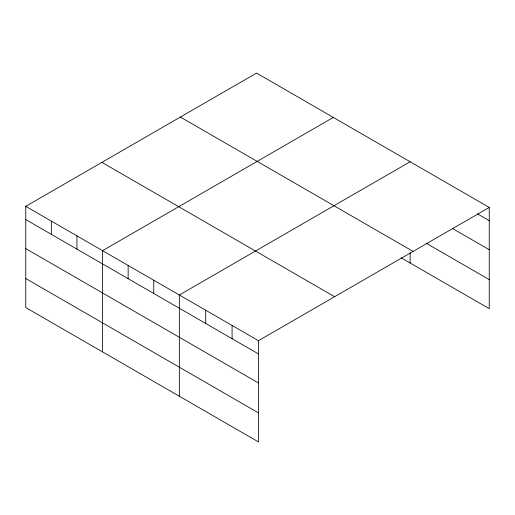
<?xml version="1.0" encoding="UTF-8"?>
<svg xmlns="http://www.w3.org/2000/svg" width="515" height="515" viewBox="0 0 515 515"><rect width="100%" height="100%" fill="white"/><g stroke="black" fill="none" stroke-linecap="round" stroke-linejoin="round"><path stroke-width="0.77" d="M401.134 257.796L489.25 308.665L489.25 207.442L256.541 73.085L25.75 206.335L25.75 307.558L258.459 441.915L258.459 340.685L25.75 206.335M333.334 117.426L102.543 250.67L102.543 351.893M410.127 161.762L179.336 295.005L179.336 396.235M258.459 340.685L489.25 207.442M477.45 213.867L489.25 220.684M452.466 228.48L489.25 249.717M426.092 243.17L489.25 279.632M180.379 117.06L413.088 251.41M101.912 162.36L334.621 296.717M25.75 219.57L258.459 353.927M25.75 248.61L258.459 382.96M25.75 278.525L258.459 412.876M410.127 252.788L410.127 262.985M232.085 325.461L232.085 338.696M205.71 310.236L205.71 323.472M153.74 280.231L153.74 293.466M128.145 265.45L128.145 278.686M76.947 235.889L76.947 249.131M51.346 221.115L51.346 234.351"/></g></svg>
